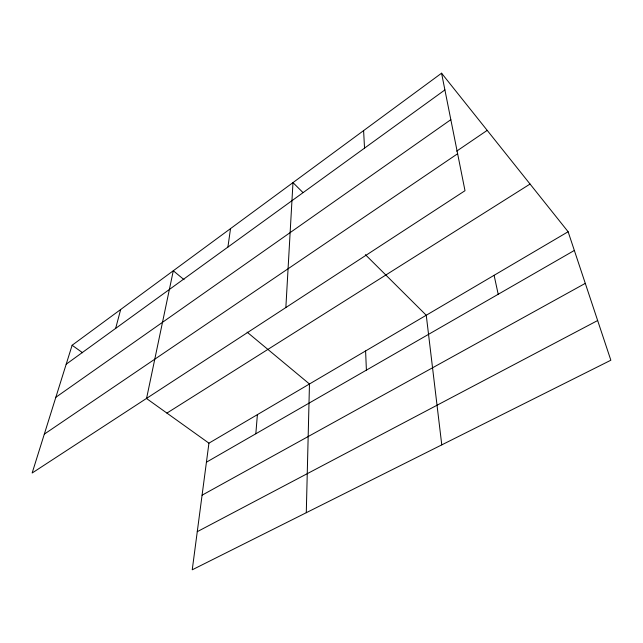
<?xml version="1.0" encoding="UTF-8"?>
<svg xmlns="http://www.w3.org/2000/svg" width="643" height="643" viewBox="0 0 643 643"><rect width="100%" height="100%" fill="white"/><g stroke="black" fill="none" stroke-linecap="round" stroke-linejoin="round"><path stroke-width="0.96" d="M306.285 512.704L309.468 383.992L247.113 332.134M285.854 307.547L292.983 182.62L302.941 192.53M255.826 433.768L257.393 414.647M568.123 231.737L208.935 443.164L192.241 569.802L610.85 360.225L568.123 231.737L441.564 73.198L72.12 345.259L32.15 473.015L465.002 190.706L441.564 73.198M227.911 247.081L230.524 228.611M146.572 398.387L173.297 270.751L184.059 279.697M115.66 328.38L120.675 309.5M66.197 364.211L444.9 89.924M55.853 397.27L450.831 119.67M456.675 151.137L487.201 130.368M44.311 434.138L457.631 153.733M166.915 413.095L530.057 184.051M206.427 462.196L574.344 250.448M202.079 495.19L585.291 283.362M197.264 531.681L597.652 320.527M72.12 345.259L82.609 352.758M146.564 398.531L208.935 443.164M365.369 254.652L426.253 315.247L441.773 444.876M494.105 275.3L498.196 294.269M363.6 130.609L364.533 148.131M365.594 350.949L366.397 370.127"/></g></svg>
